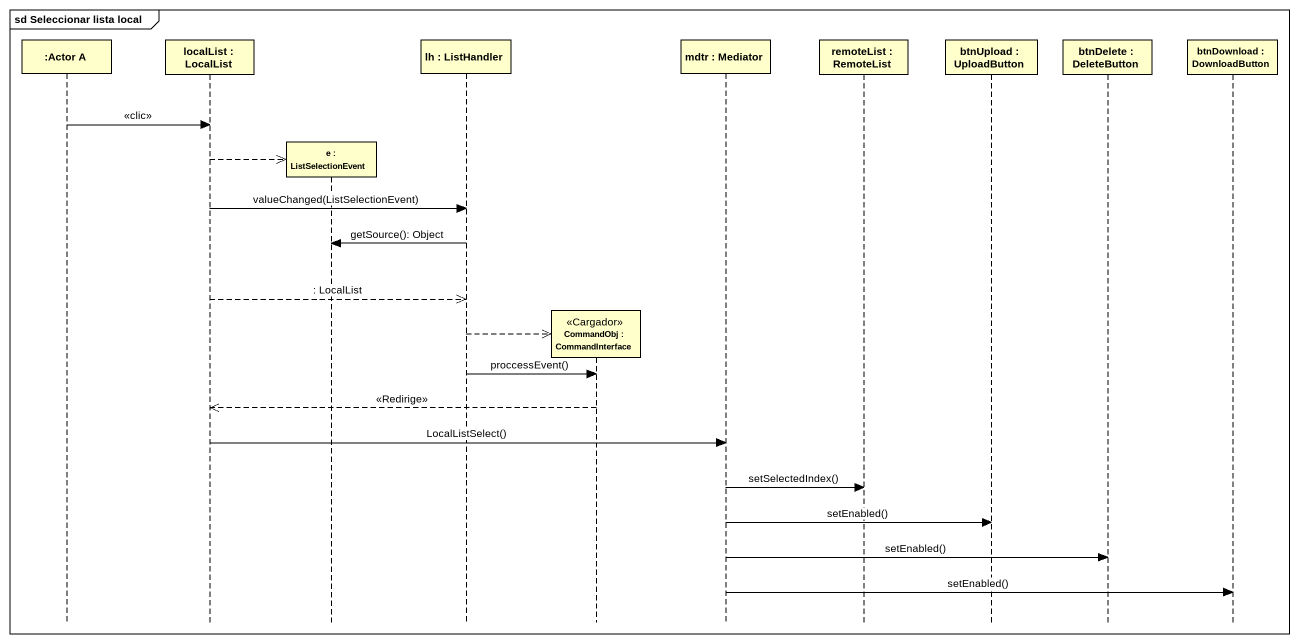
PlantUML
@startuml
mainframe sd Seleccionar lista local
hide footbox
participant ":Actor A" as Actor_A
participant "localList : LocalList" as localList
participant "e : ListSelectionEvent" as e
participant "lh : ListHandler" as lh
participant "CommandObj : CommandInterface" as CommandObj <<Cargador>>
participant "mdtr : Mediator" as mdtr
participant "remoteList : RemoteList" as remoteList
participant "btnUpload : UploadButton" as btnUpload
participant "btnDelete : DeleteButton" as btnDelete
participant "btnDownload : DownloadButton" as btnDownload

Actor_A -> localList : <<clic>>
localList -->> e **
localList -> lh : valueChanged(ListSelectionEvent)
lh -> e : getSource(): Object
localList -->> lh : : LocalList
lh -->> CommandObj **
lh -> CommandObj : proccessEvent()
CommandObj -->> localList : <<Redirige>>
localList -> mdtr : LocalListSelect()
mdtr -> remoteList : setSelectedIndex()
mdtr -> btnUpload : setEnabled()
mdtr -> btnDelete : setEnabled()
mdtr -> btnDownload : setEnabled()
@enduml
